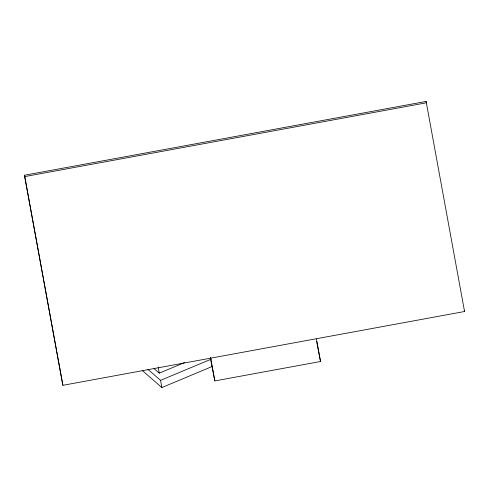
<?xml version="1.0" encoding="UTF-8"?>
<svg xmlns="http://www.w3.org/2000/svg" width="489" height="489" viewBox="0 0 489 489"><rect width="100%" height="100%" fill="white"/><g stroke="black" fill="none" stroke-linecap="round" stroke-linejoin="round"><path stroke-width="0.73" d="M154.09 368.645L159.267 373.15L184.61 362.545M147.898 369.342L160.563 380.35L211.248 359.134M142.287 370.534L161.859 387.551L212.544 366.334M24.45 175.245L426.115 101.449L426.414 102.794L24.75 176.584L24.45 175.245L62.885 385.308L464.55 311.517L426.115 101.449M210.337 357.765L214.818 380.919L320.521 361.499L316.475 339.005M464.25 310.173L464.55 311.517M316.615 341.334L320.521 361.499M24.75 176.584L62.885 385.308M210.637 357.673L214.818 380.919M158.198 367.19L159.267 373.15M160.563 380.35L161.859 387.551"/></g></svg>
